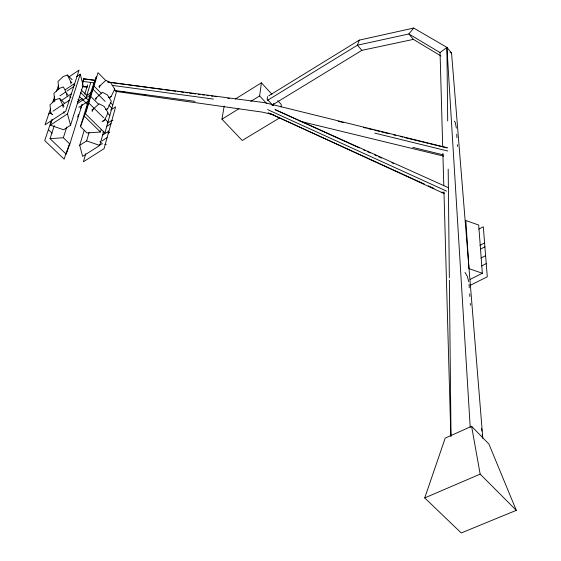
<?xml version="1.0" encoding="UTF-8"?>
<svg xmlns="http://www.w3.org/2000/svg" width="561" height="561" viewBox="0 0 561 561"><rect width="100%" height="100%" fill="white"/><g stroke="black" fill="none" stroke-linecap="round" stroke-linejoin="round"><path stroke-width="0.84" d="M82.481 84.543L83.617 78.743L95.777 80.391M281.026 106.99L281.299 104.5L277.786 100.671M273.523 105.37L273.761 103.392M267.485 96.576L267.148 99.206L272.87 105.412M266.755 103.652L259.631 95.945L261.398 82.818L235.354 99.016M82.523 83.484L83.512 78.884L95.679 80.475M279.813 117.782L242.219 140.474L221.96 119.198L224.19 105.959M84.227 130.264L79.69 145.362L82.635 156.358L99.739 145.439L103.757 131.155M80.461 126.583L84.36 116.169L96.471 76.401L92.649 86.632L80.461 126.583L86.976 132.95L100.44 132.01L101.155 129.5M85.756 153.742L83.4 161.792L104.066 148.658L115.622 106.814L110.636 110.054M79.69 145.362L86.618 140.902L89.094 132.522M86.022 97.866L90.658 82.832M54.347 125.58L50.013 138.665L66.107 154.107L68.926 145.04M77.635 117.018L78.407 114.549M84.753 94.059L87.614 84.865M66.107 154.107L69.859 144.023L82.088 104.626M66.661 151.14L64.164 159.17L44.712 140.573L51.661 119.844M52.292 119.374L50.343 125.18L63.596 129.766L70.532 125.229L83.112 85.335L80.237 74.192L76.64 76.619M69.859 144.023L63.344 137.733L66.731 127.095M70.532 125.229L67.467 113.869L80.237 74.192M50.686 108.28L45.048 124.851L65.735 111.148L79.052 70.111L69.066 76.857M52.608 102.635L54.571 96.871M56.542 91.071L58.519 85.265M424.726 497.923L445.196 438.12L471.591 426.297L488.926 444.067L516.288 510.349L461.24 532.95L424.726 497.923L480.167 474.122L516.288 510.349M482.783 438.015L451.549 53.064L446.907 47.39L413.709 28.05L359.285 40.119L357.441 45.182L267.506 100.356M80.644 108.378L82.06 104.563M99.241 87.804L100.153 85.538L105.98 80.307L110.875 82.986L114.732 89.164L111.127 96.576L109.157 97.873M95.629 99.907L96.555 97.621L102.46 92.284L107.424 94.949L111.337 101.204L107.677 108.736L106.352 109.598M92.165 111.527L93.105 109.213L99.087 103.778L104.122 106.429L108.084 112.754L104.374 120.391L103.028 121.26M413.709 28.05L408.871 33.969L357.441 45.182L361.88 50.35L413.373 39.389L440.974 55.988M442.685 146.288L440.055 52.587L446.907 47.39L470.223 427.412M65.364 89.69L74.739 83.386M53.442 100.188L54.887 99.22M59.95 95.819L65.742 91.941M67.187 90.973L73.701 86.604M61.163 100.636L71.352 93.827M48.744 113.995L50.862 112.579M52.986 111.169L69.241 100.342M98.841 86.408L100.153 85.538M77.397 101.674L82.285 98.434M91.001 92.656L86.759 95.468L81.247 89.97M77.334 103.624L90.265 95.061M50.343 125.18L67.467 113.869M78.813 107.382L88.89 100.728L80.489 92.369M95.223 98.498L96.555 97.621M91.759 110.089L93.105 109.213M107.558 123.154L111.877 120.363M106.639 126.435L110.973 123.644M102.397 135.208L108.939 131.008M101.99 140.923L107.109 137.648M221.96 119.198L238.951 108.708M250.767 101.415L259.631 95.945M268.768 95.791L359.285 40.119M272.001 105.23L361.88 50.35M478.701 229.161L483.302 226.777L487.285 276.811L470.181 285.367M479.921 245.339L484.592 242.941M480.356 249.189L484.9 246.861M481.022 257.997L485.602 255.676M481.626 265.949L486.233 263.621M470.209 279.357L482.341 273.263L478.694 225.031L465.847 220.508L468.954 268.628L482.341 273.263M102.095 121.358L104.374 120.391M105.426 109.69L107.677 108.736M108.715 97.593L111.127 96.576M72.117 79.725L67.425 75.048L63.295 76.499L58.007 81.429L58.814 89.444M64.431 103.133L59.606 98.399L55.413 99.788L49.999 104.837L50.813 113.091L51.949 114.199M111.499 120.762L112.901 120.349L111.337 120.405M108.126 132.964L109.542 132.557L107.943 132.648M104.893 144.661L106.324 144.261M50.013 138.665L63.344 137.733M99.599 144.458L101.331 144.486M102.922 132.655L104.634 132.698M107.845 82.074L264.273 102.593L447.734 147.845M107.936 82.039L162.655 89.444M164.394 89.683L175.684 91.212M177.423 91.443L179.162 91.681M180.894 91.913L183.503 92.27M185.242 92.502L187.844 92.86M189.583 93.091L192.192 93.442M193.924 93.68L195.663 93.911M198.271 94.269L200.004 94.5M202.612 94.858L204.351 95.09M206.953 95.44L208.692 95.679M211.294 96.029L213.033 96.268M214.772 96.499L216.511 96.737M227.801 98.266L229.54 98.498M82.776 81.394L94.879 83.028M112.179 85.37L213.348 99.066M82.327 86.114L87.53 86.822M114.416 90.454L195.067 101.373M122.726 91.759L124.458 91.99M143.511 94.571L145.236 94.802M87.025 87.327L82.698 86.71L82.404 86.057M115.566 91.366L262.597 112.165L273.656 114.851M300.037 121.26L443.835 156.175M338.15 121.281L343.241 122.529M363.619 127.515L366.165 128.139M367.869 128.553L372.96 129.801M374.657 130.222L379.755 131.463M381.452 131.884L389.096 133.749M393.338 134.787L395.884 135.411M400.133 136.456L402.679 137.073M404.376 137.494L428.148 143.314M429.845 143.728L446.829 147.88M374.762 133.118L447.811 151.021M412.742 147.368L443.26 154.864M86.618 140.902L99.739 145.439M275.269 109.676L448.555 187.767M274.995 109.605L359.278 147.908M363.248 149.717L365.639 150.797M367.224 151.519L370.407 152.971M374.383 154.773L376.768 155.86M378.359 156.582L381.536 158.027M391.873 162.725L393.464 163.447M267.562 109.577L446.563 191.112M268.081 112.719L424.375 184.05M428.359 185.873L433.941 188.419M441.914 192.058L444.305 193.152M269.666 113.301L443.765 193.398M450.062 52.187L451.549 53.064M440.055 52.587L408.871 33.969L413.373 39.389M50.813 113.091L52.748 114.746M48.372 129.647L52.096 133.223M59.606 98.399L62.839 105.089L63.975 106.197M100.019 141.533L102.46 143.925M84.36 116.169L100.44 132.01M77.979 99.486L79.227 100.721M54.733 101.52L53.919 93.378L59.277 88.386L63.435 86.969L66.64 93.54L67.881 94.774M69.746 96.611L70.995 97.838M88.785 103.007L103.645 117.761M104.886 118.988L107.978 122.067M79.248 96.254L87.635 104.57M90.77 96.478L98.757 104.437M107.361 113.02L109.823 115.468M67.425 75.048L70.602 81.506L71.829 82.726M73.666 84.557L74.894 85.777M93.953 86.008L101.239 93.315M110.349 102.46L112.782 104.893M92.972 89.234L105.166 101.436M108.82 105.103L111.87 108.154M105.777 80.553L98 72.692L85.489 113.841L104.921 133.006L116.541 91.443L114.149 89.024M261.398 82.818L271.938 94.297M454.291 121.12L455.28 122.431L456.366 128.146M465.027 272.422L467.376 276.468L468.758 281.741M83.512 78.884L83.806 79.55M471.591 426.297L480.167 474.122M70.602 81.506L70.938 83.94M66.64 93.54L66.983 96.001M62.839 105.089L63.19 107.572M63.772 111.716L64.003 113.378M481.59 428.457L481.85 431.072M482.194 434.551L482.544 438.036M469.066 284.238L469.284 287.73M469.676 293.845L469.845 296.467M470.286 303.452L470.399 305.198M456.738 134.24L456.949 137.726M457.376 144.689L457.481 146.428M442.881 153.293L443.793 185.698M443.968 191.827L450.834 436.149M83.617 78.743L83.652 80.286M446.907 47.39L447.685 120.945M448.19 169.099L449.34 277.674M449.368 280.297L451.016 436.156"/></g></svg>
